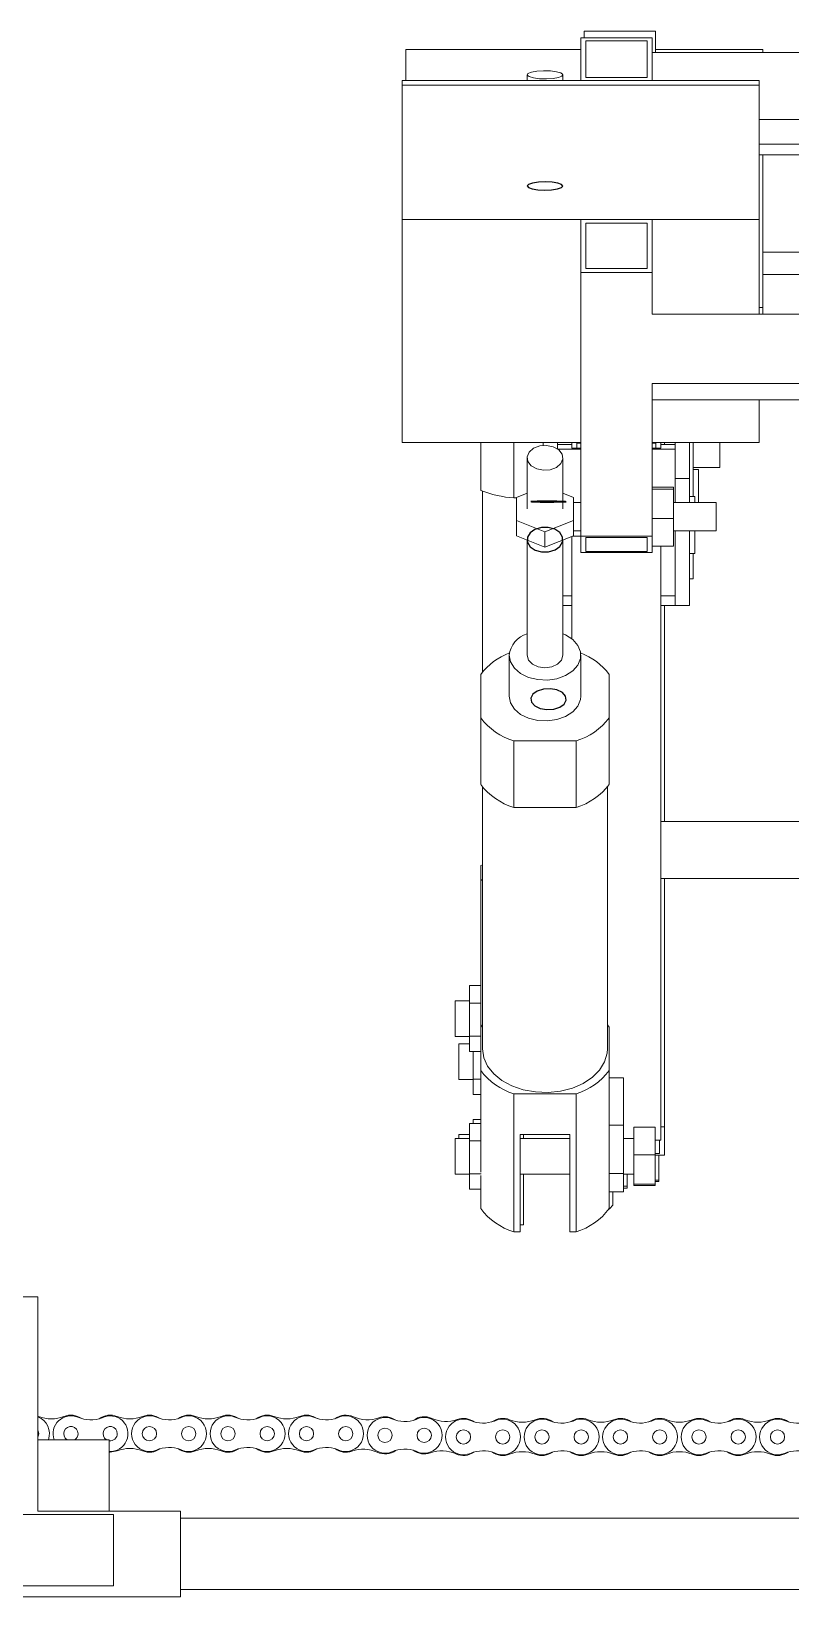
# Model space of a CAD drawing. Header units: millimetres. Extents: x 0 to 1189, y 0 to 841.
# Drawn here: x 951.83 to 973.11, y 428.39 to 472.26 of the extents above; entities that cross this region are included whole.
import ezdxf

# ---------------------------------------------------------------- set-up
doc = ezdxf.new("R2010")
doc.units = ezdxf.units.MM

msp = doc.modelspace()

# ---------------------------------------------------------------- linework, layer by layer
at = {"color": 7, "linetype": 'Continuous', "lineweight": 15}
for p, q in [((969.326, 472.265), (967.326, 472.265)), ((967.326, 472.265), (967.326, 472.08)), ((969.326, 472.265), (969.326, 471.668)), ((962.326, 471.755), (967.226, 471.755)), ((962.326, 470.889), (962.326, 471.755)), ((969.226, 472.08), (967.226, 472.08)), ((967.226, 470.889), (967.226, 472.08)), ((967.366, 471.997), (969.086, 471.997)), ((967.366, 470.973), (967.366, 471.997)), ((969.086, 471.997), (969.086, 470.973)), ((969.226, 470.889), (969.226, 472.08)), ((969.326, 471.755), (972.326, 471.755)), ((972.326, 471.668), (972.326, 471.755)), ((969.226, 471.668), (997.226, 471.668)), ((962.226, 470.889), (972.226, 470.889)), ((962.226, 470.889), (962.226, 470.758)), ((965.726, 471.045), (965.726, 470.889)), ((966.726, 470.889), (966.726, 471.045)), ((967.226, 470.889), (969.226, 470.889)), ((969.086, 470.973), (967.366, 470.973)), ((972.226, 470.889), (972.226, 470.758)), ((962.226, 470.758), (972.226, 470.758)), ((962.226, 466.994), (962.226, 470.758)), ((972.226, 466.994), (972.226, 470.758)), ((972.226, 469.79), (994.226, 469.79)), ((972.226, 469.102), (994.226, 469.102)), ((976.39, 468.801), (972.226, 468.801)), ((972.326, 464.521), (972.326, 468.801)), ((962.226, 466.994), (972.226, 466.994)), ((962.226, 460.737), (962.226, 466.994)), ((967.226, 466.994), (969.226, 466.994)), ((967.226, 466.994), (967.226, 465.508)), ((969.086, 466.89), (967.366, 466.89)), ((967.366, 466.89), (967.366, 465.612)), ((969.086, 465.612), (969.086, 466.89)), ((969.226, 466.994), (969.226, 465.508)), ((972.226, 464.34), (972.226, 466.994)), ((972.326, 466.07), (982.39, 466.07)), ((967.366, 465.612), (969.086, 465.612)), ((969.226, 465.508), (967.226, 465.508)), ((967.226, 465.508), (967.226, 458.112)), ((969.226, 465.508), (969.226, 464.34)), ((972.326, 465.449), (982.39, 465.449)), ((997.226, 464.34), (969.226, 464.34)), ((972.226, 464.521), (972.326, 464.521)), ((972.326, 464.34), (972.326, 464.521)), ((997.226, 462.394), (969.226, 462.394)), ((969.226, 462.394), (969.226, 458.112)), ((997.226, 461.934), (969.226, 461.934)), ((972.226, 460.737), (972.226, 461.934)), ((972.226, 461.932), (972.326, 461.932)), ((972.326, 461.934), (972.326, 461.932)), ((962.226, 460.737), (967.226, 460.737)), ((964.426, 460.737), (964.426, 459.395)), ((965.355, 460.737), (965.355, 459.185)), ((966.176, 460.737), (966.176, 460.656)), ((966.576, 460.737), (966.576, 460.653)), ((966.976, 460.687), (966.976, 460.737)), ((967.116, 460.716), (967.226, 460.716)), ((967.116, 460.583), (967.116, 460.716)), ((969.226, 460.737), (972.226, 460.737)), ((969.226, 460.716), (969.336, 460.716)), ((969.336, 460.716), (969.336, 460.583)), ((969.476, 460.737), (969.476, 460.687)), ((969.576, 460.737), (969.576, 460.687)), ((969.876, 460.653), (969.876, 460.737)), ((970.276, 460.737), (970.276, 459.726)), ((970.376, 460.737), (970.376, 459.229)), ((971.126, 460.737), (971.126, 460.037)), ((965.726, 460.309), (965.726, 458.876)), ((966.976, 460.687), (966.576, 460.687)), ((966.576, 460.686), (966.976, 460.686)), ((966.576, 460.558), (966.576, 460.653)), ((966.583, 460.553), (967.226, 460.553)), ((966.726, 458.876), (966.726, 460.309)), ((966.976, 460.583), (966.976, 460.686)), ((967.226, 460.583), (966.976, 460.583)), ((969.476, 460.583), (969.226, 460.583)), ((969.876, 460.553), (969.226, 460.553)), ((969.876, 460.687), (969.476, 460.687)), ((969.476, 460.686), (969.476, 460.583)), ((969.876, 460.686), (969.476, 460.686)), ((969.876, 460.553), (969.876, 460.653)), ((969.876, 459.061), (969.876, 460.553)), ((970.376, 460.037), (971.126, 460.037)), ((970.526, 459.98), (970.376, 459.98)), ((970.526, 459.434), (970.526, 459.98)), ((969.826, 459.485), (969.226, 459.485)), ((969.826, 459.434), (969.226, 459.434)), ((969.826, 459.485), (969.826, 459.434)), ((969.826, 459.434), (969.826, 458.609)), ((970.276, 459.726), (969.876, 459.726)), ((970.276, 459.726), (970.276, 459.061)), ((970.526, 459.061), (970.526, 459.434)), ((964.476, 459.373), (964.476, 454.304)), ((965.426, 459.185), (965.355, 459.185)), ((965.726, 459.319), (965.426, 459.198)), ((965.426, 459.198), (965.426, 458.553)), ((967.026, 459.198), (966.726, 459.319)), ((967.026, 459.06), (967.026, 459.198)), ((967.226, 459.061), (967.026, 459.061)), ((967.026, 459.06), (967.026, 458.691)), ((971.026, 459.061), (969.826, 459.061)), ((970.426, 459.229), (970.276, 459.229)), ((970.426, 459.061), (970.426, 459.229)), ((971.026, 459.061), (971.026, 458.261)), ((965.426, 458.553), (965.426, 458.124)), ((965.426, 458.553), (966.226, 458.231)), ((966.226, 458.231), (967.026, 458.553)), ((967.026, 458.553), (967.026, 458.691)), ((967.026, 458.553), (967.026, 458.124)), ((969.826, 458.609), (969.226, 458.609)), ((969.826, 458.609), (969.826, 457.836)), ((965.426, 458.124), (966.226, 457.801)), ((966.226, 458.231), (966.226, 457.801)), ((966.226, 457.801), (967.026, 458.124)), ((966.976, 456.44), (966.976, 458.103)), ((967.007, 458.116), (967.226, 458.116)), ((967.026, 458.261), (967.226, 458.261)), ((969.226, 458.112), (967.226, 458.112)), ((967.226, 458.112), (967.226, 457.652)), ((969.086, 458.08), (967.366, 458.08)), ((967.366, 458.08), (967.366, 457.684)), ((969.086, 457.684), (969.086, 458.08)), ((969.226, 457.956), (969.226, 458.112)), ((969.826, 458.261), (971.026, 458.261)), ((969.876, 456.44), (969.876, 458.261)), ((970.276, 458.261), (970.276, 456.17)), ((970.426, 458.043), (970.426, 458.261)), ((965.726, 458.003), (965.726, 454.775)), ((966.726, 454.775), (966.726, 458.003)), ((967.226, 457.652), (969.226, 457.652)), ((967.366, 457.684), (969.086, 457.684)), ((969.226, 457.956), (969.226, 457.836)), ((969.826, 457.836), (969.226, 457.836)), ((969.226, 457.652), (969.226, 457.836)), ((969.476, 457.836), (969.476, 456.44)), ((970.426, 457.629), (970.426, 458.043)), ((970.276, 457.629), (970.426, 457.629)), ((970.376, 457.629), (970.376, 456.921)), ((970.276, 456.921), (970.376, 456.921)), ((966.976, 456.178), (966.976, 456.44)), ((969.876, 456.44), (969.476, 456.44)), ((969.476, 456.44), (969.476, 456.178)), ((969.876, 456.17), (969.876, 456.44)), ((966.726, 456.17), (966.976, 456.17)), ((966.976, 456.178), (966.976, 455.236)), ((969.476, 456.178), (969.476, 441.183)), ((969.476, 456.17), (969.876, 456.17)), ((969.576, 456.17), (969.576, 450.119)), ((969.876, 456.17), (970.276, 456.17)), ((965.226, 454.775), (965.226, 453.629)), ((967.226, 453.629), (967.226, 454.775)), ((964.426, 454.237), (964.426, 453.021)), ((968.026, 454.237), (968.026, 453.021)), ((964.426, 453.021), (964.426, 451.158)), ((968.026, 453.021), (968.026, 451.158)), ((965.355, 452.373), (965.355, 450.51)), ((967.098, 452.373), (965.355, 452.373)), ((967.098, 452.373), (967.098, 450.51)), ((964.476, 451.09), (964.476, 443.741)), ((967.976, 443.741), (967.976, 451.09)), ((967.098, 450.51), (965.355, 450.51)), ((975.226, 450.119), (969.476, 450.119)), ((964.476, 448.902), (964.426, 448.88)), ((964.426, 448.88), (964.426, 448.486)), ((964.426, 448.486), (964.476, 448.464)), ((964.426, 448.486), (964.426, 444.349)), ((969.476, 448.519), (975.226, 448.519)), ((969.576, 448.519), (969.576, 441.562)), ((964.426, 445.515), (964.114, 445.515)), ((964.114, 445.026), (964.114, 445.515)), ((964.114, 445.092), (963.714, 445.092)), ((963.714, 444.092), (963.714, 445.092)), ((964.426, 445.026), (964.114, 445.026)), ((964.114, 444.103), (964.114, 445.026)), ((963.714, 444.092), (964.114, 444.092)), ((964.426, 444.103), (964.114, 444.103)), ((964.114, 443.668), (964.114, 444.103)), ((964.476, 444.417), (964.426, 444.349)), ((964.426, 444.349), (964.426, 443.133)), ((968.026, 444.349), (967.976, 444.417)), ((968.026, 444.349), (968.026, 443.133)), ((964.114, 443.884), (963.814, 443.884)), ((963.814, 442.884), (963.814, 443.884)), ((964.426, 443.668), (964.114, 443.668)), ((964.214, 442.895), (964.214, 443.668)), ((963.814, 442.884), (964.214, 442.884)), ((964.426, 442.895), (964.214, 442.895)), ((964.214, 442.461), (964.214, 442.895)), ((964.426, 443.133), (964.426, 440.289)), ((968.026, 443.133), (968.026, 440.475)), ((968.026, 442.935), (968.426, 442.935)), ((968.426, 441.608), (968.426, 442.935)), ((964.426, 442.461), (964.214, 442.461)), ((965.355, 442.486), (965.355, 438.617)), ((967.098, 442.486), (965.355, 442.486)), ((967.098, 442.486), (967.098, 438.617)), ((964.426, 441.655), (964.114, 441.655)), ((964.114, 441.166), (964.114, 441.655)), ((964.426, 441.765), (964.214, 441.765)), ((964.214, 441.655), (964.214, 441.765)), ((968.426, 441.608), (968.026, 441.608)), ((968.426, 440.25), (968.426, 441.608)), ((969.314, 441.552), (968.714, 441.552)), ((968.714, 441.552), (968.714, 440.774)), ((969.314, 441.552), (969.314, 440.774)), ((969.576, 441.562), (969.476, 441.562)), ((969.576, 440.767), (969.576, 441.562)), ((964.114, 441.232), (963.714, 441.232)), ((963.714, 440.732), (963.714, 441.232)), ((964.114, 441.342), (963.814, 441.342)), ((963.814, 441.232), (963.814, 441.342)), ((964.426, 441.166), (964.114, 441.166)), ((964.114, 440.243), (964.114, 441.166)), ((966.926, 441.339), (965.526, 441.339)), ((965.526, 441.339), (965.526, 438.617)), ((966.926, 441.232), (965.526, 441.232)), ((965.626, 441.339), (965.626, 441.232)), ((966.926, 438.617), (966.926, 441.339)), ((968.714, 441.232), (968.426, 441.232)), ((969.476, 441.183), (969.314, 441.183)), ((969.436, 440.812), (969.436, 441.183)), ((963.714, 440.232), (963.714, 440.732)), ((969.314, 440.774), (968.714, 440.774)), ((968.714, 440.774), (968.714, 439.954)), ((969.314, 440.812), (969.436, 440.812)), ((969.314, 440.774), (969.314, 439.954)), ((969.314, 440.767), (969.576, 440.767)), ((969.414, 440.767), (969.414, 440.064)), ((963.714, 440.232), (964.114, 440.232)), ((964.442, 440.243), (964.114, 440.243)), ((964.114, 439.809), (964.114, 440.243)), ((964.426, 440.195), (964.426, 439.264)), ((965.526, 440.232), (966.926, 440.232)), ((965.626, 440.232), (965.626, 438.815)), ((968.026, 440.475), (968.026, 440.25)), ((968.426, 440.25), (968.026, 440.25)), ((968.026, 440.25), (968.026, 439.773)), ((968.426, 439.732), (968.426, 440.25)), ((968.426, 440.232), (968.714, 440.232)), ((968.526, 440.232), (968.526, 439.894)), ((964.426, 439.809), (964.114, 439.809)), ((968.026, 439.773), (968.026, 439.264)), ((968.026, 439.732), (968.426, 439.732)), ((968.126, 439.732), (968.126, 439.359)), ((968.426, 439.842), (968.526, 439.842)), ((968.526, 439.842), (968.526, 439.894)), ((969.314, 439.954), (968.714, 439.954)), ((968.714, 439.954), (968.714, 439.912)), ((969.314, 439.912), (968.714, 439.912)), ((969.414, 440.064), (969.314, 440.064)), ((969.414, 440.022), (969.314, 440.022)), ((969.314, 439.954), (969.314, 439.912)), ((969.414, 440.064), (969.414, 440.022)), ((965.526, 438.815), (965.626, 438.815)), ((965.526, 438.617), (965.355, 438.617)), ((967.098, 438.617), (966.926, 438.617)), ((952.016, 436.788), (950.016, 436.788)), ((952.016, 432.788), (952.016, 436.788)), ((952.016, 433.448), (952.037, 433.44)), ((952.016, 430.788), (952.016, 432.788)), ((952.016, 432.788), (954.016, 432.788)), ((954.016, 430.788), (954.016, 432.788)), ((954.134, 430.688), (949.862, 430.688)), ((954.016, 430.788), (952.016, 430.788)), ((954.016, 430.788), (956.016, 430.788)), ((954.134, 428.688), (954.134, 430.688)), ((956.016, 430.788), (956.016, 428.388)), ((956.016, 430.588), (979.576, 430.588)), ((949.134, 428.688), (954.134, 428.688)), ((949.025, 428.388), (956.016, 428.388)), ((956.016, 428.588), (979.576, 428.588))]:
    msp.add_line(p, q, dxfattribs=at)
at = {"color": 8, "linetype": 'Continuous', "lineweight": 15}
for p, q in [((966.726, 456.44), (966.976, 456.44)), ((968.526, 439.894), (968.426, 439.894))]:
    msp.add_line(p, q, dxfattribs=at)
at = {"color": 7, "linetype": 'Continuous', "lineweight": 15, "flags": 128}
for points in [[(966.073, 470.937), (966.267, 470.932), (966.454, 470.944), (966.607, 470.972), (966.702, 471.01), (966.725, 471.054), (966.671, 471.097), (966.55, 471.131), (966.38, 471.153), (966.186, 471.158), (965.998, 471.146), (965.845, 471.118), (965.75, 471.08), (965.728, 471.036), (965.781, 470.994), (965.902, 470.959), (966.073, 470.937)], [(966.61, 460.532), (966.459, 460.617), (966.272, 460.656), (966.078, 460.642), (965.906, 460.577), (965.784, 460.471), (965.728, 460.34), (965.749, 460.205), (965.842, 460.085), (965.994, 460), (966.181, 459.961), (966.375, 459.976), (966.546, 460.041), (966.669, 460.146), (966.724, 460.277), (966.704, 460.412), (966.61, 460.532)], [(965.226, 454.775), (965.263, 454.587), (965.372, 454.413), (965.544, 454.265), (965.766, 454.156), (966.023, 454.092), (966.295, 454.079), (966.561, 454.118), (966.803, 454.205), (967.002, 454.335), (967.144, 454.497), (967.217, 454.68), (967.217, 454.87), (967.144, 455.053), (967.002, 455.215), (966.803, 455.345), (966.726, 455.379)], [(965.726, 454.775), (965.764, 454.642), (965.873, 454.528), (966.035, 454.453), (966.226, 454.426), (966.418, 454.453), (966.58, 454.528), (966.688, 454.642), (966.726, 454.775), (966.726, 454.775)], [(965.226, 453.629), (965.263, 453.44), (965.372, 453.266), (965.544, 453.119), (965.766, 453.009), (966.023, 452.946), (966.295, 452.933), (966.561, 452.971), (966.803, 453.059), (967.002, 453.188), (967.144, 453.351), (967.217, 453.534), (967.226, 453.629)], [(964.476, 443.741), (964.512, 443.496), (964.618, 443.26), (964.79, 443.044), (965.021, 442.856), (965.301, 442.705), (965.619, 442.596), (965.961, 442.535), (966.315, 442.522), (966.665, 442.559), (966.997, 442.645), (967.298, 442.776), (967.554, 442.946), (967.756, 443.149), (967.896, 443.376), (967.967, 443.618), (967.976, 443.741)], [(968.126, 439.359), (968.047, 439.272), (968.001, 439.229)], [(952.043, 432.957), (952.027, 433.034), (952.016, 433.056)], [(952.016, 432.858), (952.027, 432.881), (952.043, 432.957)], [(954.237, 432.475), (954.039, 432.437), (954.016, 432.438)]]:
    msp.add_lwpolyline(points, dxfattribs=at)
at = {"color": 7, "linetype": 'Continuous', "flags": 128}
for points in [[(966.219, 467.815), (966.41, 467.823), (966.574, 467.847), (966.685, 467.883), (966.726, 467.926), (966.691, 467.97), (966.585, 468.007), (966.425, 468.032), (966.234, 468.041), (966.042, 468.033), (965.878, 468.009), (965.767, 467.973), (965.726, 467.93), (965.761, 467.886), (965.867, 467.849), (966.028, 467.824), (966.219, 467.815)], [(965.829, 459.082), (965.848, 459.078), (965.94, 459.074), (966.09, 459.071), (966.277, 459.069), (966.471, 459.07), (966.643, 459.072), (966.767, 459.075), (966.824, 459.08), (966.805, 459.084), (966.713, 459.088), (966.562, 459.091), (966.376, 459.092), (966.182, 459.092), (966.009, 459.09), (965.886, 459.086), (965.829, 459.082)], [(966.5, 458.308), (966.319, 458.359), (966.124, 458.357), (965.945, 458.304), (965.808, 458.207), (965.735, 458.081), (965.737, 457.945), (965.813, 457.819), (965.953, 457.724), (966.133, 457.673), (966.329, 457.674), (966.508, 457.728), (966.645, 457.825), (966.718, 457.951), (966.716, 458.087), (966.639, 458.212), (966.5, 458.308)], [(965.829, 453.573), (965.848, 453.459), (965.94, 453.358), (966.09, 453.286), (966.277, 453.253), (966.471, 453.264), (966.643, 453.318), (966.767, 453.406), (966.824, 453.515), (966.805, 453.629), (966.713, 453.729), (966.562, 453.802), (966.376, 453.835), (966.182, 453.824), (966.009, 453.77), (965.886, 453.682), (965.829, 453.573)]]:
    msp.add_lwpolyline(points, dxfattribs=at)
at = {"color": 7, "linetype": 'Continuous', "lineweight": 15}
for centre in [(955.143, 432.957), (956.243, 432.957), (957.343, 432.957), (958.443, 432.957), (959.543, 432.957), (960.643, 432.957), (961.742, 432.911), (962.842, 432.911), (963.941, 432.865), (965.041, 432.865), (966.141, 432.865), (967.241, 432.865), (968.341, 432.865), (969.441, 432.865), (970.541, 432.865), (971.641, 432.865), (972.741, 432.865)]:
    msp.add_circle(centre, 0.2, dxfattribs=at)
for centre, radius, start, end in [((965.593, 462.394), 3.218, 248.75, 265.7578), ((965.93, 454.702), 0.707, 106.716, 174.0614), ((965.854, 453.167), 1.785, 110.4654, 143.1537), ((966.598, 453.167), 1.785, 36.8459, 69.535), ((965.883, 454.12), 1.826, 217.0416, 253.1582), ((966.569, 454.12), 1.826, 286.842, 322.9585), ((965.883, 452.257), 1.826, 217.0419, 253.1585), ((966.569, 452.257), 1.826, 286.8417, 322.9582), ((965.883, 444.233), 1.826, 217.0419, 253.1582), ((966.569, 444.233), 1.826, 286.842, 322.9582), ((965.883, 440.364), 1.826, 217.0419, 253.1582), ((966.569, 440.364), 1.826, 286.842, 322.9582), ((951.843, 432.957), 0.5, 340.1381, 69.6622), ((952.393, 434.321), 0.95, 248.0282, 291.9718), ((952.943, 432.957), 0.5, 66.9811, 199.8619), ((952.943, 432.957), 0.2, 0, 238.145), ((952.943, 432.957), 0.52, 54.2506, 111.9718), ((953.495, 434.258), 0.913, 246.9811, 290.5248), ((954.043, 432.957), 0.52, 68.0282, 126.1989), ((954.043, 432.957), 0.5, 266.9937, 117.0152), ((954.043, 432.957), 0.2, 0, 238.145), ((954.593, 434.321), 0.95, 248.0282, 291.9718), ((955.143, 432.957), 0.5, 66.9811, 293.0189), ((955.143, 432.957), 0.52, 54.2506, 111.9718), ((955.695, 434.258), 0.913, 246.9811, 290.5248), ((956.243, 432.957), 0.52, 68.0282, 126.1989), ((956.243, 432.957), 0.5, 242.9848, 117.0152), ((956.793, 434.321), 0.95, 248.0282, 291.9718), ((957.343, 432.957), 0.5, 66.9811, 293.0189), ((957.343, 432.957), 0.52, 54.2506, 111.9718), ((957.895, 434.258), 0.913, 246.9811, 290.5248), ((958.443, 432.957), 0.52, 68.0282, 126.1989), ((958.443, 432.957), 0.5, 242.9848, 117.0152), ((958.993, 434.321), 0.95, 248.0282, 291.9718), ((959.543, 432.957), 0.5, 66.9811, 293.0189), ((959.543, 432.957), 0.52, 54.2506, 111.9718), ((960.095, 434.258), 0.913, 246.9811, 290.5248), ((960.643, 432.957), 0.52, 65.6253, 126.1989), ((960.643, 432.957), 0.5, 242.9848, 117.0152), ((961.249, 434.296), 0.95, 245.6253, 289.5688), ((961.742, 432.911), 0.5, 66.9811, 293.0189), ((961.742, 432.911), 0.52, 54.2506, 109.5688), ((962.294, 434.212), 0.913, 246.9811, 290.5248), ((962.842, 432.911), 0.52, 65.6253, 126.1989), ((962.842, 432.911), 0.5, 242.9848, 117.0152), ((963.448, 434.25), 0.95, 245.6253, 289.5688), ((963.941, 432.865), 0.5, 66.9811, 293.0189), ((963.941, 432.865), 0.52, 54.2506, 109.5688), ((964.493, 434.166), 0.913, 246.9811, 290.5248), ((965.041, 432.865), 0.52, 68.0282, 126.1989), ((965.041, 432.865), 0.5, 242.9848, 117.0152), ((965.591, 434.228), 0.95, 248.0282, 291.9718), ((966.141, 432.865), 0.5, 66.9811, 293.0189), ((966.141, 432.865), 0.52, 54.2506, 111.9718), ((966.693, 434.166), 0.913, 246.9811, 290.5248), ((967.241, 432.865), 0.52, 68.0282, 126.1989), ((967.241, 432.865), 0.5, 242.9848, 117.0152), ((967.791, 434.228), 0.95, 248.0282, 291.9718), ((968.341, 432.865), 0.5, 66.9811, 293.0189), ((968.341, 432.865), 0.52, 54.2506, 111.9718), ((968.893, 434.166), 0.913, 246.9811, 290.5248), ((969.441, 432.865), 0.52, 68.0282, 126.1989), ((969.441, 432.865), 0.5, 242.9848, 117.0152), ((969.991, 434.228), 0.95, 248.0282, 291.9718), ((970.541, 432.865), 0.5, 66.9811, 293.0189), ((970.541, 432.865), 0.52, 54.2506, 111.9718), ((971.093, 434.166), 0.913, 246.9811, 290.5248), ((971.641, 432.865), 0.52, 68.0282, 126.1989), ((971.641, 432.865), 0.5, 242.9848, 117.0152), ((972.191, 434.228), 0.95, 248.0282, 291.9718), ((972.741, 432.865), 0.5, 66.9811, 293.0189), ((972.741, 432.865), 0.52, 54.2506, 111.9718), ((973.293, 434.166), 0.913, 246.9811, 290.5248), ((952.943, 432.957), 0.2, 301.855, 0), ((954.043, 432.957), 0.2, 262.4661, 0), ((954.593, 431.594), 0.95, 68.0282, 111.9718), ((955.143, 432.957), 0.52, 248.0282, 305.7494), ((955.695, 431.657), 0.913, 69.4752, 113.0189), ((956.243, 432.957), 0.52, 233.8011, 291.9718), ((956.793, 431.594), 0.95, 68.0282, 111.9718), ((957.343, 432.957), 0.52, 248.0282, 305.7494), ((957.895, 431.657), 0.913, 69.4752, 113.0189), ((958.443, 432.957), 0.52, 233.8011, 291.9718), ((958.993, 431.594), 0.95, 68.0282, 111.9718), ((959.543, 432.957), 0.52, 248.0282, 305.7494), ((960.095, 431.657), 0.913, 69.4752, 113.0189), ((960.643, 432.957), 0.52, 233.8011, 289.5688), ((961.135, 431.572), 0.95, 65.6253, 109.5688), ((961.742, 432.911), 0.52, 245.6253, 305.7494), ((962.294, 431.611), 0.913, 69.4752, 113.0189), ((962.842, 432.911), 0.52, 233.8011, 289.5688), ((963.334, 431.526), 0.95, 65.6253, 109.5688), ((963.941, 432.865), 0.52, 245.6253, 305.7494), ((964.493, 431.564), 0.913, 69.4752, 113.0189), ((965.041, 432.865), 0.52, 233.8011, 291.9718), ((965.591, 431.502), 0.95, 68.0282, 111.9718), ((966.141, 432.865), 0.52, 248.0282, 305.7494), ((966.693, 431.564), 0.913, 69.4752, 113.0189), ((967.241, 432.865), 0.52, 233.8011, 291.9718), ((967.791, 431.502), 0.95, 68.0282, 111.9718), ((968.341, 432.865), 0.52, 248.0282, 305.7494), ((968.893, 431.564), 0.913, 69.4752, 113.0189), ((969.441, 432.865), 0.52, 233.8011, 291.9718), ((969.991, 431.502), 0.95, 68.0282, 111.9718), ((970.541, 432.865), 0.52, 248.0282, 305.7494), ((971.093, 431.564), 0.913, 69.4752, 113.0189), ((971.641, 432.865), 0.52, 233.8011, 291.9718), ((972.191, 431.502), 0.95, 68.0282, 111.9718), ((972.741, 432.865), 0.52, 248.0282, 305.7494), ((973.293, 431.564), 0.913, 69.4752, 113.0189)]:
    msp.add_arc(centre, radius, start, end, dxfattribs=at)

doc.saveas('drawing.dxf')
